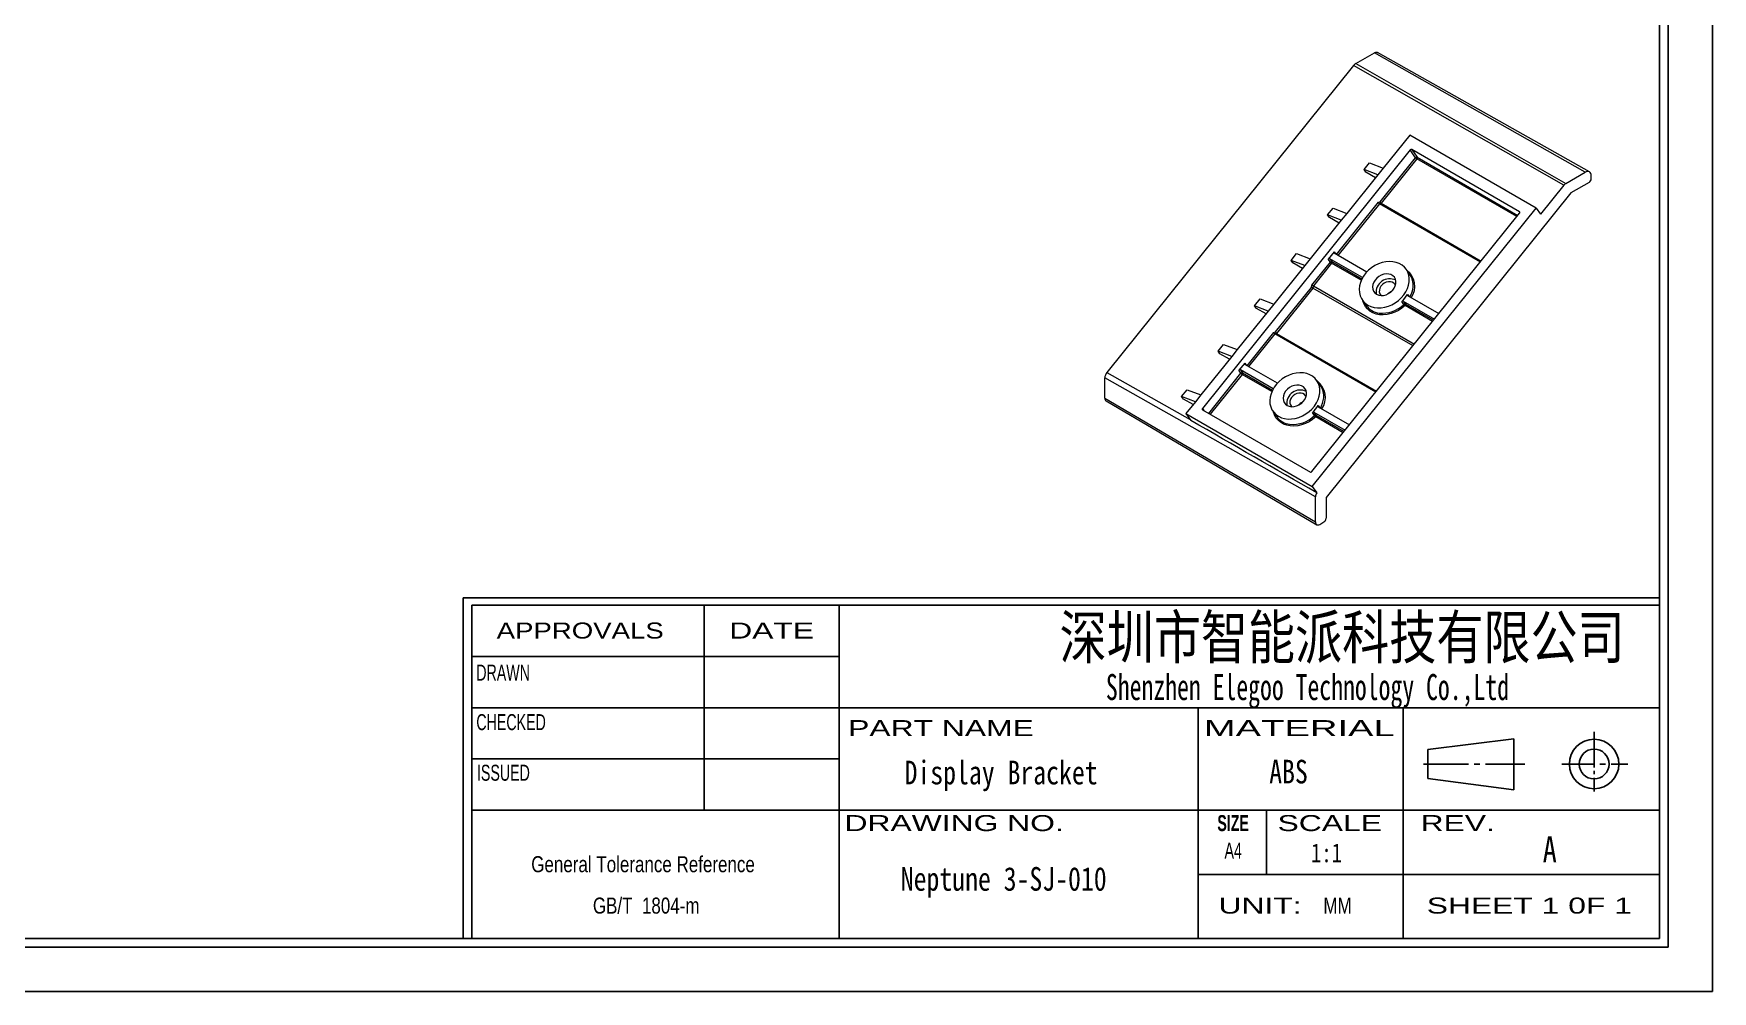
# Model space of a CAD drawing. Header units: millimetres. Extents: x 2 to 295, y 1 to 209.
# Drawn here: x 107.3 to 295.1, y 1.3 to 108.4 of the extents above; entities that cross this region are included whole.
import ezdxf

# ---------------------------------------------------------------- set-up
doc = ezdxf.new("R2010")
doc.units = ezdxf.units.MM
doc.layers.add('SLD-0', color=179, linetype='Continuous')
doc.styles.add('SLDTEXTSTYLE1', font='SIMSUN.TTC', dxfattribs={"width": 0.8})
doc.styles.add('SLDTEXTSTYLE10', font='ARIAL.TTF', dxfattribs={"width": 0.7584})
doc.styles.add('SLDTEXTSTYLE11', font='ARIAL.TTF', dxfattribs={"width": 1.2324})
doc.styles.add('SLDTEXTSTYLE12', font='ARIAL.TTF', dxfattribs={"width": 1.7064})
doc.styles.add('SLDTEXTSTYLE13', font='SIMSUN.TTC', dxfattribs={"width": 0.8, "bigfont": 'bigfont'})
doc.styles.add('SLDTEXTSTYLE14', font='SIMKAI.TTF', dxfattribs={"width": 0.67})
doc.styles.add('SLDTEXTSTYLE2', font='SIMFANG.TTF', dxfattribs={"width": 0.8})
doc.styles.add('SLDTEXTSTYLE3', font='SIMSUN.TTC', dxfattribs={"width": 0.8})
doc.styles.add('SLDTEXTSTYLE5', font='ARIAL.TTF', dxfattribs={"width": 0.63516})
doc.styles.add('SLDTEXTSTYLE8', font='ARIALBD.TTF', dxfattribs={"width": 0.63516})
doc.styles.add('SLDTEXTSTYLE9', font='ARIAL.TTF', dxfattribs={"width": 1.422})

# ---------------------------------------------------------------- blocks, each defined once
blk = doc.blocks.new('SW_NOTE_1')
at = {"layer": 'SLD-0', "color": 0, "char_height": 1.7927, "attachment_point": 2, "style": 'SLDTEXTSTYLE10'}
for s, insert in [('General Tolerance Reference ', (13.02, 2.31)), (' GB/T  1804-m', (13.11, -2.32))]:
    blk.add_mtext(s, dxfattribs=dict(at, insert=insert))

msp = doc.modelspace()

# ---------------------------------------------------------------- linework, layer by layer
at = {"color": 7, "linetype": 'Continuous', "lineweight": 15}
for p, q in [((255.197, 105.093), (257.295, 106.304)), ((280.865, 92.935), (257.295, 106.304)), ((281.341, 92.984), (257.626, 106.338)), ((254.961, 104.884), (227.361, 70.549)), ((278.477, 91.483), (254.961, 104.884)), ((255.197, 105.093), (278.712, 91.692)), ((261.238, 97.092), (258.278, 93.41)), ((275.38, 88.928), (261.238, 97.092)), ((261.282, 95.43), (238.041, 66.517)), ((256.134, 93.234), (256.746, 93.995)), ((256.746, 93.995), (258.278, 93.41)), ((257.928, 89.623), (261.895, 94.558)), ((262.037, 94.437), (258.036, 89.46)), ((261.895, 94.558), (261.282, 95.43)), ((273.526, 88.511), (261.458, 95.477)), ((261.458, 95.477), (262.071, 94.605)), ((257.666, 92.648), (254.196, 88.331)), ((257.666, 92.648), (256.134, 93.234)), ((256.336, 92.945), (256.134, 93.234)), ((257.41, 92.329), (256.336, 92.945)), ((258.278, 93.41), (257.666, 92.648)), ((278.712, 91.692), (280.865, 92.935)), ((281.542, 92.208), (281.542, 92.544)), ((279.27, 90.624), (251.874, 56.543)), ((278.477, 91.483), (275.866, 88.236)), ((281.306, 91.8), (279.27, 90.624)), ((250.297, 59.442), (273.539, 88.355)), ((250.342, 57.78), (275.38, 88.928)), ((252.051, 88.155), (252.663, 88.917)), ((252.663, 88.917), (254.196, 88.331)), ((254.196, 88.331), (253.583, 87.57)), ((257.735, 89.572), (257.928, 89.623)), ((258.036, 89.46), (257.843, 89.408)), ((269.142, 82.885), (257.843, 89.408)), ((258.036, 89.46), (269.232, 82.997)), ((275.38, 88.928), (275.866, 88.236)), ((253.583, 87.57), (250.113, 83.253)), ((253.583, 87.57), (252.051, 88.155)), ((252.254, 87.866), (252.051, 88.155)), ((253.327, 87.251), (252.254, 87.866)), ((247.969, 83.076), (248.581, 83.838)), ((249.501, 82.491), (247.969, 83.076)), ((248.171, 82.788), (247.969, 83.076)), ((249.245, 82.172), (248.171, 82.788)), ((248.581, 83.838), (250.113, 83.253)), ((250.113, 83.253), (249.501, 82.491)), ((250.292, 80.313), (252.361, 82.886)), ((252.502, 82.764), (250.468, 80.233)), ((252.778, 84.034), (252.125, 83.221)), ((252.361, 82.886), (252.125, 83.221)), ((255.973, 81.149), (252.301, 83.268)), ((252.301, 83.268), (252.537, 82.933)), ((256.435, 81.774), (252.791, 83.878)), ((249.501, 82.491), (246.031, 78.174)), ((261.27, 81.48), (260.846, 82.083)), ((246.226, 75.065), (250.241, 80.06)), ((250.416, 79.98), (246.333, 74.902)), ((250.241, 80.06), (250.292, 80.313)), ((250.468, 80.233), (250.416, 79.98)), ((261.612, 73.517), (250.416, 79.98)), ((250.468, 80.233), (261.767, 73.71)), ((259.111, 79.544), (259.092, 79.554)), ((259.101, 79.559), (259.111, 79.544)), ((259.14, 79.581), (259.111, 79.544)), ((261.008, 79.134), (264.504, 77.116)), ((245.418, 77.412), (241.948, 73.096)), ((243.886, 77.998), (244.499, 78.76)), ((245.418, 77.412), (243.886, 77.998)), ((244.089, 77.709), (243.886, 77.998)), ((245.162, 77.094), (244.089, 77.709)), ((244.499, 78.76), (246.031, 78.174)), ((246.031, 78.174), (245.418, 77.412)), ((255.937, 78.633), (256.361, 78.029)), ((260.593, 78.159), (260.358, 78.494)), ((260.518, 78.525), (264.015, 76.506)), ((260.518, 78.525), (260.754, 78.189)), ((239.804, 72.919), (240.416, 73.681)), ((240.416, 73.681), (241.948, 73.096)), ((246.032, 75.014), (246.226, 75.065)), ((246.333, 74.902), (246.14, 74.85)), ((257.439, 68.327), (246.14, 74.85)), ((246.333, 74.902), (257.529, 68.439)), ((241.336, 72.334), (237.866, 68.017)), ((241.336, 72.334), (239.804, 72.919)), ((240.006, 72.631), (239.804, 72.919)), ((241.08, 72.015), (240.006, 72.631)), ((241.948, 73.096), (241.336, 72.334)), ((242.776, 71.591), (242.123, 70.779)), ((246.433, 69.332), (242.789, 71.435)), ((250.695, 56.609), (227.125, 69.941)), ((227.125, 67.657), (227.125, 69.941)), ((242.359, 70.443), (242.123, 70.779)), ((245.97, 68.706), (242.299, 70.826)), ((242.299, 70.826), (242.535, 70.491)), ((251.268, 69.037), (250.844, 69.641)), ((227.125, 67.657), (250.695, 53.813)), ((235.721, 67.841), (236.334, 68.603)), ((237.253, 67.255), (235.721, 67.841)), ((235.924, 67.552), (235.721, 67.841)), ((236.334, 68.603), (237.866, 68.017)), ((237.866, 68.017), (237.253, 67.255)), ((227.262, 67.353), (250.832, 53.508)), ((236.997, 66.937), (235.924, 67.552)), ((237.253, 67.255), (236.2, 65.944)), ((236.2, 65.944), (250.342, 57.78)), ((236.2, 65.944), (236.749, 65.163)), ((238.053, 66.361), (250.121, 59.395)), ((245.935, 66.191), (246.359, 65.587)), ((250.591, 65.716), (250.355, 66.052)), ((250.516, 66.082), (254.012, 64.064)), ((250.516, 66.082), (250.752, 65.747)), ((251.006, 66.692), (254.502, 64.673)), ((250.342, 57.78), (250.836, 57.077)), ((250.695, 53.813), (250.695, 56.609)), ((251.874, 56.543), (251.874, 54.221)), ((251.167, 53.54), (251.638, 53.813))]:
    msp.add_line(p, q, dxfattribs=at)
at = {"color": 8, "linetype": 'Continuous', "lineweight": 15}
for p, q in [((273.233, 87.974), (262.037, 94.437)), ((262.071, 94.605), (273.336, 88.102)), ((253.042, 83.733), (257.735, 89.572)), ((257.843, 89.408), (253.205, 83.639)), ((273.568, 88.452), (273.526, 88.511)), ((255.82, 80.849), (252.502, 82.764)), ((252.537, 82.933), (255.89, 80.997)), ((252.778, 84.034), (252.954, 83.784)), ((260.983, 79.272), (261.129, 79.064)), ((263.802, 76.241), (260.719, 78.021)), ((260.754, 78.189), (263.905, 76.37)), ((243.04, 71.291), (246.032, 75.014)), ((246.14, 74.85), (243.203, 71.196)), ((242.776, 71.591), (242.952, 71.341)), ((227.361, 70.549), (236.661, 65.288)), ((238.753, 65.958), (242.359, 70.443)), ((242.5, 70.322), (238.916, 65.863)), ((245.818, 68.406), (242.5, 70.322)), ((242.535, 70.491), (245.888, 68.555)), ((238.041, 66.517), (238.216, 66.267)), ((250.752, 65.747), (253.903, 63.928)), ((250.981, 66.83), (251.127, 66.622)), ((253.799, 63.799), (250.717, 65.578))]:
    msp.add_line(p, q, dxfattribs=at)
at = {"color": 7, "linetype": 'Continuous', "lineweight": 15, "flags": 128}
for points in [[(256.554, 78.073), (256.883, 77.919), (257.243, 77.817), (257.628, 77.769), (258.03, 77.776), (258.439, 77.839), (258.847, 77.955), (259.245, 78.122), (259.625, 78.337), (259.979, 78.595), (260.299, 78.891), (260.578, 79.218), (260.811, 79.569), (260.992, 79.937), (261.118, 80.314), (261.186, 80.692), (261.194, 81.063), (261.142, 81.419), (261.032, 81.752), (260.865, 82.055), (260.646, 82.323), (260.378, 82.548), (260.069, 82.727), (259.723, 82.855), (259.349, 82.93), (258.955, 82.95), (258.549, 82.915), (258.139, 82.826), (257.735, 82.684), (257.345, 82.492), (256.977, 82.255), (256.639, 81.977), (256.339, 81.665), (256.082, 81.325), (255.874, 80.965), (255.72, 80.591), (255.624, 80.213), (255.586, 79.838), (255.607, 79.473), (255.689, 79.128), (255.828, 78.809), (256.021, 78.522), (256.265, 78.275), (256.554, 78.073)], [(257.534, 79.292), (257.767, 79.194), (258.029, 79.15), (258.308, 79.163), (258.591, 79.232), (258.864, 79.354), (259.116, 79.522), (259.333, 79.73), (259.507, 79.967), (259.628, 80.222), (259.692, 80.484), (259.695, 80.739), (259.636, 80.977), (259.52, 81.186), (259.351, 81.357), (259.137, 81.48), (258.888, 81.551), (258.616, 81.567), (258.333, 81.525), (258.053, 81.43), (257.789, 81.284), (257.553, 81.095), (257.356, 80.871), (257.208, 80.623), (257.115, 80.363), (257.082, 80.103), (257.11, 79.855), (257.198, 79.63), (257.341, 79.439), (257.534, 79.292)], [(259.649, 80.285), (259.598, 80.38), (259.465, 80.526), (259.287, 80.628), (259.078, 80.68), (258.848, 80.678), (258.614, 80.622), (258.389, 80.515), (258.189, 80.365), (258.024, 80.181), (257.907, 79.974), (257.843, 79.758), (257.838, 79.546), (257.891, 79.351), (257.999, 79.185), (258.034, 79.15)], [(246.552, 65.63), (246.881, 65.476), (247.241, 65.374), (247.626, 65.327), (248.028, 65.334), (248.437, 65.396), (248.845, 65.512), (249.243, 65.68), (249.623, 65.895), (249.977, 66.153), (250.297, 66.448), (250.576, 66.775), (250.809, 67.127), (250.99, 67.495), (251.116, 67.872), (251.183, 68.249), (251.191, 68.62), (251.14, 68.976), (251.03, 69.309), (250.863, 69.613), (250.644, 69.88), (250.376, 70.106), (250.067, 70.284), (249.721, 70.413), (249.347, 70.488), (248.953, 70.508), (248.547, 70.473), (248.137, 70.383), (247.733, 70.241), (247.343, 70.05), (246.975, 69.813), (246.637, 69.535), (246.336, 69.223), (246.08, 68.883), (245.872, 68.522), (245.718, 68.149), (245.621, 67.77), (245.584, 67.395), (245.605, 67.031), (245.687, 66.685), (245.825, 66.366), (246.019, 66.08), (246.263, 65.833), (246.552, 65.63)], [(247.532, 66.849), (247.765, 66.751), (248.027, 66.708), (248.306, 66.721), (248.589, 66.79), (248.862, 66.911), (249.114, 67.08), (249.331, 67.287), (249.505, 67.524), (249.626, 67.779), (249.69, 68.041), (249.692, 68.297), (249.634, 68.535), (249.518, 68.744), (249.349, 68.914), (249.135, 69.038), (248.886, 69.109), (248.613, 69.124), (248.331, 69.083), (248.051, 68.987), (247.787, 68.841), (247.551, 68.652), (247.354, 68.429), (247.206, 68.181), (247.113, 67.921), (247.08, 67.661), (247.108, 67.412), (247.195, 67.188), (247.339, 66.997), (247.532, 66.849)], [(249.647, 67.842), (249.596, 67.937), (249.463, 68.084), (249.285, 68.186), (249.075, 68.238), (248.846, 68.235), (248.612, 68.179), (248.387, 68.073), (248.187, 67.923), (248.022, 67.739), (247.905, 67.532), (247.841, 67.316), (247.836, 67.103), (247.889, 66.908), (247.997, 66.743), (248.032, 66.707)]]:
    msp.add_lwpolyline(points, dxfattribs=at)
at = {"color": 8, "linetype": 'Continuous', "lineweight": 15, "flags": 128}
for points in [[(260.719, 78.021), (260.366, 77.725), (259.981, 77.473), (259.571, 77.268), (259.146, 77.116), (258.714, 77.019), (258.286, 76.98), (257.87, 77), (257.476, 77.078), (257.112, 77.213), (256.786, 77.401), (256.505, 77.639), (256.275, 77.921), (256.101, 78.242), (255.998, 78.546)], [(250.717, 65.578), (250.364, 65.283), (249.979, 65.03), (249.569, 64.825), (249.144, 64.673), (248.712, 64.576), (248.284, 64.538), (247.868, 64.558), (247.474, 64.636), (247.11, 64.77), (246.784, 64.959), (246.503, 65.196), (246.273, 65.479), (246.099, 65.799), (245.996, 66.103)]]:
    msp.add_lwpolyline(points, dxfattribs=at)
at = {"color": 7, "linetype": 'Continuous', "lineweight": 15}
for centre, radius, start, end in [((261.4, 95.345), 0.145, 66.02796, 143.97431), ((262.012, 94.473), 0.145, 66.02796, 143.97431), ((262.292, 94.877), 0.509, 218.77055, 239.89559), ((261.924, 94.548), 0.158, 315.47613, 21.39456), ((273.469, 88.428), 0.101, 314.00036, 55.25795), ((252.242, 83.136), 0.145, 66.02796, 143.97431), ((252.478, 82.801), 0.145, 66.02796, 143.97431), ((252.757, 83.204), 0.509, 218.77055, 239.89559), ((252.389, 82.875), 0.158, 315.47613, 21.39456), ((252.849, 83.961), 0.101, 134.00036, 235.25795), ((258.992, 79.503), 1.517, 63.32138, 186.87996), ((259.612, 80.339), 2.012, 354.10472, 34.52989), ((259.722, 78.465), 1.257, 112.93532, 137.26603), ((257.937, 81.08), 3.542, 313.10492, 329.30594), ((261.061, 79.215), 0.0966, 143.79414, 236.87803), ((258.056, 79.281), 2.107, 216.45842, 263.1719), ((260.459, 78.397), 0.141, 65.30112, 136.30076), ((260.695, 78.061), 0.141, 65.30112, 136.30076), ((261.375, 78.747), 0.979, 216.95063, 227.91354), ((260.607, 78.132), 0.158, 315.47613, 21.39456), ((242.846, 71.519), 0.101, 134.00036, 235.25795), ((242.24, 70.694), 0.145, 66.02796, 143.97431), ((242.476, 70.358), 0.145, 66.02796, 143.97431), ((242.755, 70.762), 0.509, 218.77055, 239.89559), ((242.387, 70.433), 0.158, 315.47613, 21.39456), ((248.99, 67.06), 1.517, 63.32138, 186.87996), ((249.61, 67.897), 2.012, 354.10472, 34.52989), ((238.111, 66.445), 0.101, 134.00036, 235.25795), ((249.719, 66.023), 1.257, 112.93532, 137.26603), ((247.935, 68.638), 3.542, 313.10492, 329.30594), ((250.457, 65.954), 0.141, 65.30112, 136.30076), ((250.693, 65.619), 0.141, 65.30112, 136.30076), ((250.605, 65.689), 0.158, 315.47613, 21.39456), ((251.059, 66.773), 0.0966, 143.79414, 236.87803), ((248.054, 66.839), 2.107, 216.45842, 263.1719), ((251.373, 66.305), 0.979, 216.95063, 227.91354), ((250.18, 59.527), 0.145, 246.02796, 323.97431)]:
    msp.add_arc(centre, radius, start, end, dxfattribs=at)
at = {"color": 8, "linetype": 'Continuous', "lineweight": 15}
for centre, radius, start, end in [((259.542, 80.185), 2.268, 325.53118, 52.98694), ((258.847, 80.386), 2.778, 329.92675, 354.76586), ((258.18, 80.606), 3.437, 263.73868, 314.6022), ((249.54, 67.742), 2.268, 325.53118, 52.98694), ((248.845, 67.943), 2.778, 329.92675, 354.76586), ((248.178, 68.163), 3.437, 263.73868, 314.6022)]:
    msp.add_arc(centre, radius, start, end, dxfattribs=at)
at = {"color": 7, "linetype": 'Continuous', "lineweight": 15}
for centre, major_axis, ratio, start_param, end_param in [((255.197, 104.548), (0.333, 0.577), 0.5773933, 0.7852918, 1.3088701), ((281.307, 92.072), (0.167, 0.289), 0.5773376, 3.9268715, 5.497744), ((278.712, 91.147), (0.333, 0.577), 0.5773933, 0.7852918, 1.3088701), ((257.829, 89.517), (-0.076, 0.116), 0.4990274, 0.7936924, 2.3644887), ((258.023, 89.569), (-0.076, 0.116), 0.4990274, 0.7936924, 2.3644887), ((250.335, 80.005), (0.124, -0.058), 0.1089688, 0.9124466, 2.4832429), ((250.387, 80.258), (0.124, -0.058), 0.1089688, 0.9124466, 2.4832429), ((246.127, 74.959), (-0.076, 0.116), 0.4990274, 0.7936924, 2.3644887), ((246.32, 75.011), (-0.076, 0.116), 0.4990274, 0.7936924, 2.3644887), ((227.596, 70.213), (0.333, 0.577), 0.5773815, 1.3088429, 2.3560625), ((227.596, 67.929), (0.333, 0.577), 0.5773815, 2.3560751, 3.1372285), ((227.598, 70.212), (93.154, -53.432), 0.0016169, 1.3196133, 1.4733369), ((251.167, 56.881), (0.333, 0.577), 0.5773815, 1.5635277, 2.3560625), ((251.167, 54.085), (0.333, 0.577), 0.5773815, 2.3560751, 3.9268715), ((251.638, 54.085), (0.167, 0.289), 0.5773815, 3.9268715, 5.4976678)]:
    msp.add_ellipse(centre, major_axis=major_axis, ratio=ratio, start_param=start_param, end_param=end_param, dxfattribs=at)
for points, knots in [([(257.295, 106.304), (257.347, 106.327), (257.452, 106.375), (257.567, 106.375), (257.611, 106.34), (257.622, 106.331)], [0, 0, 0, 0, 0.43284574, 0.86572706, 1, 1, 1, 1]), ([(281.542, 92.544), (281.542, 92.646), (281.525, 92.738), (281.457, 92.888), (281.407, 92.946), (281.281, 93.018), (281.206, 93.033), (281.042, 93.016), (280.954, 92.986), (280.865, 92.935)], [3.1415927, 3.1415927, 3.1415927, 3.1415927, 3.5342917, 3.5342917, 3.9269908, 3.9269908, 4.3196899, 4.3196899, 4.712389, 4.712389, 4.712389, 4.712389])]:
    msp.add_open_spline(points, degree=3, knots=knots, dxfattribs=at)
at = {"layer": 'SLD-0'}
for p, q in [((295.107, 208.674), (295.107, 1.294)), ((289.181, 197.811), (289.181, 7.219)), ((289.181, 7.219), (12.675, 7.219)), ((295.107, 1.294), (1.591, 1.294))]:
    msp.add_line(p, q, dxfattribs=at)
at = {"layer": 'SLD-0', "color": 6, "linetype": 'Continuous'}
for p, q in [((290.169, 198.799), (290.169, 6.231)), ((290.169, 6.231), (11.687, 6.231))]:
    msp.add_line(p, q, dxfattribs=at)
at = {"layer": 'SLD-0', "color": 179, "linetype": 'Continuous'}
for p, q in [((289.181, 45.329), (155.33, 45.329)), ((155.33, 45.329), (155.33, 7.219)), ((289.181, 44.506), (156.286, 44.506)), ((156.286, 44.506), (156.286, 7.219)), ((182.281, 44.506), (182.281, 21.56)), ((197.398, 44.506), (197.398, 7.219)), ((197.398, 38.77), (156.286, 38.77)), ((289.181, 33.033), (156.286, 33.033)), ((237.553, 33.033), (237.553, 7.219)), ((260.499, 7.219), (260.499, 33.033)), ((281.869, 26.35), (281.869, 30.316)), ((263.255, 28.354), (272.888, 29.538)), ((263.255, 25.106), (263.255, 28.354)), ((272.888, 23.846), (272.888, 29.538)), ((197.398, 27.297), (156.286, 27.297)), ((262.786, 26.733), (267.83, 26.733)), ((268.461, 26.733), (269.091, 26.733)), ((269.722, 26.733), (274.136, 26.733)), ((281.869, 26.733), (278.268, 26.733)), ((282.5, 26.733), (283.13, 26.733)), ((283.761, 26.733), (285.653, 26.733)), ((263.255, 25.106), (272.888, 23.846)), ((281.869, 25.966), (281.869, 25.583)), ((281.869, 25.2), (281.869, 23.667)), ((289.181, 21.56), (156.286, 21.56)), ((245.202, 21.56), (245.202, 14.39)), ((237.553, 14.39), (289.181, 14.39))]:
    msp.add_line(p, q, dxfattribs=at)
for radius in [2.771, 1.669]:
    msp.add_circle((281.869, 26.733), radius, dxfattribs=at)

# ---------------------------------------------------------------- block references
at = {"layer": 'SLD-0', "color": 179}
msp.add_blockref('SW_NOTE_1', (162.438, 14.111), dxfattribs=at)

# ---------------------------------------------------------------- texts
at = {"layer": 'SLD-0'}
for s, insert, char_height, attachment_point, style in [('\\M+1905B圳\\M+18E73\\M+19271\\M+1945C\\M+19468\\M+189C8\\M+18B5A\\M+1974C\\M+18CC0\\M+18CF6\\M+18E69', (253.676, 43.337), 4.82808, 2, 'SLDTEXTSTYLE13'), ('Display Bracket', (215.52, 27.106), 2.64583, 2, 'SLDTEXTSTYLE3'), ('ABS', (247.678, 27.205), 2.6458, 2, 'SLDTEXTSTYLE3'), ('A', (276.114, 18.63), 2.91, 1, 'SLDTEXTSTYLE1'), ('Neptune 3-SJ-010', (215.812, 15.205), 2.64583, 2, 'SLDTEXTSTYLE3')]:
    msp.add_mtext(s, dxfattribs=dict(at, insert=insert, char_height=char_height, attachment_point=attachment_point, style=style))
at = {"layer": 'SLD-0', "color": 179, "attachment_point": 2}
for s, insert, char_height, style in [('APPROVALS', (168.427, 42.563), 1.7927, 'SLDTEXTSTYLE11'), ('DATE', (189.85, 42.563), 1.7927, 'SLDTEXTSTYLE9'), ('DRAWN', (159.804, 37.853), 1.7927, 'SLDTEXTSTYLE5'), ('Shenzhen Elegoo Technology Co.,Ltd', (249.798, 36.8), 2.91042, 'SLDTEXTSTYLE14'), ('CHECKED', (160.696, 32.315), 1.7927, 'SLDTEXTSTYLE5'), ('PART NAME', (208.794, 31.645), 1.7927, 'SLDTEXTSTYLE9'), ('MATERIAL', (248.88, 31.645), 1.7927, 'SLDTEXTSTYLE12'), ('ISSUED', (159.837, 26.654), 1.7927, 'SLDTEXTSTYLE5'), ('DRAWING NO.', (210.268, 21.022), 1.79265, 'SLDTEXTSTYLE9'), ('SIZE', (241.479, 21.022), 1.7927, 'SLDTEXTSTYLE8'), ('SCALE', (252.289, 21.022), 1.7927, 'SLDTEXTSTYLE9'), ('REV.', (266.61, 21.022), 1.7927, 'SLDTEXTSTYLE9'), ('A4', (241.49, 17.953), 1.7927, 'SLDTEXTSTYLE5'), ('1:1', (251.93, 17.855), 2.1167, 'SLDTEXTSTYLE2'), ('UNIT:', (244.499, 11.791), 1.7927, 'SLDTEXTSTYLE9'), ('MM', (253.161, 11.791), 1.7927, 'SLDTEXTSTYLE10'), ('SHEET 1 0F 1', (274.62, 11.791), 1.79265, 'SLDTEXTSTYLE9')]:
    msp.add_mtext(s, dxfattribs=dict(at, insert=insert, char_height=char_height, style=style))

doc.saveas('drawing.dxf')
